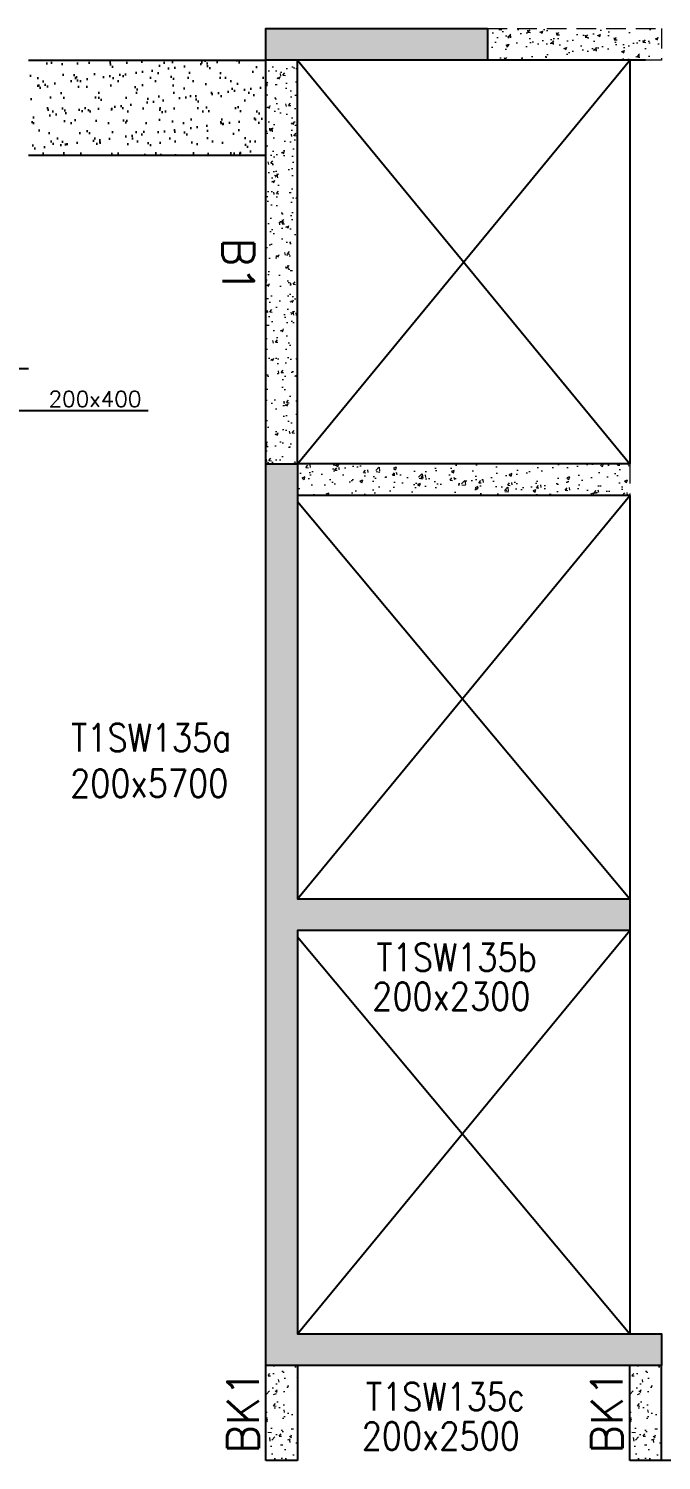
# Model space of a CAD drawing. Header units: millimetres. Extents: x 1078357 to 2594950, y -4969473 to -4636555.
# Drawn here: x 1533999 to 1538000, y -4672058 to -4663008 of the extents above; entities that cross this region are included whole.
import ezdxf

# ---------------------------------------------------------------- set-up
doc = ezdxf.new("R2010")
doc.units = ezdxf.units.MM
doc.header["$PDMODE"] = 35
for name, pattern in [('CONTINOUS', [0]), ('HIDDEN', [0.375, 0.25, -0.125]), ('New Retail block$0$CONTINOUS', [0])]:
    doc.linetypes.add(name, pattern=pattern)
doc.layers.get('0').update_dxf_attribs({"lineweight": 0})
doc.layers.get('Defpoints').update_dxf_attribs({"lineweight": 0})
for name, color, linetype, lineweight in [('A-_ANOTDIMA_D-', 6, 'Continuous', 13), ('COL. NO.', 30, 'Continuous', 25), ('COL. SIZE', 7, 'Continuous', 25), ('DIM', 9, 'Continuous', 25), ('HATCH', 8, 'Continuous', 30), ('S-NON STR RCC WALL', 8, 'Continuous', 0)]:
    doc.layers.add(name, color=color, linetype=linetype, lineweight=lineweight)
for name, color, linetype in [('B-200x650', 241, 'HIDDEN'), ('S-COLUMN_SHEAR WALL', 1, 'Continuous'), ('S-CUT OUT', 3, 'Continuous'), ('S-PROJECTION', 54, 'New Retail block$0$CONTINOUS')]:
    doc.layers.add(name, color=color, linetype=linetype)
doc.styles.add('Roman', font='romans')
doc.styles.add('ROMANS', font='romans.shx', dxfattribs={"width": 0.85})
doc.dimstyles.new('HARESH', dxfattribs={"dimtxt": 150, "dimasz": 75, "dimexe": 0, "dimexo": 0, "dimgap": 25, "dimtad": 1, "dimdec": 0, "dimdsep": 46, "dimtxsty": 'Roman', "dimblk": 'OBLIQUE', "dimcen": 225, "dimdle": 25, "dimclrd": 2, "dimclre": 2, "dimclrt": 7, "dimadec": 8, "dimazin": 1, "dimtfac": 1, "dimtdec": 0, "dimtmove": 0, "dimatfit": 0, "dimfxl": 1, "dimlwd": -1, "dimlwe": -1, "dimarcsym": 0})

# ---------------------------------------------------------------- blocks, each defined once
blk = doc.blocks.new('_Oblique')
at = {"color": 0, "linetype": 'ByBlock', "lineweight": -2}
blk.add_line((-0.5, -0.5), (0.5, 0.5), dxfattribs=at)
blk = doc.blocks.new('*D1358')
at = {"layer": 'Defpoints', "color": 0, "ltscale": 700, "transparency": 16777216}
for p in [(1533349.6, -4665157.9, 0), (1533799.6, -4665157.9, 0), (1533799.6, -4665423.9)]:
    blk.add_point(p, dxfattribs=at)
at = {"layer": 'DIM', "color": 2, "ltscale": 700, "transparency": 16777216}
for p, q in [((1533349.6, -4665157.9), (1533349.6, -4665423.9)), ((1533799.6, -4665157.9), (1533799.6, -4665423.9)), ((1533349.6, -4665423.9), (1533274.6, -4665423.9)), ((1533349.6, -4665423.9), (1533799.6, -4665423.9)), ((1533349.6, -4665423.9), (1533799.6, -4665423.9)), ((1533799.6, -4665423.9), (1533874.6, -4665423.9)), ((1534755.8, -4665423.9), (1533799.6, -4665423.9))]:
    blk.add_line(p, q, dxfattribs=at)
at = {"layer": 'DIM', "color": 2, "ltscale": 700, "transparency": 16777216, "xscale": 75, "yscale": 75, "zscale": 75}
blk.add_blockref('_Oblique', (1533349.6, -4665423.9), dxfattribs=at)
at = {"layer": 'DIM', "color": 2, "ltscale": 700, "transparency": 16777216, "xscale": 75, "yscale": 75, "zscale": 75, "rotation": 180}
blk.add_blockref('_Oblique', (1533799.6, -4665423.9), dxfattribs=at)
at = {"layer": 'DIM', "color": 7, "ltscale": 700, "transparency": 16777216, "insert": (1534418.9, -4665348.9), "char_height": 150, "attachment_point": 5, "style": 'Roman'}
blk.add_mtext('{\\H0.666667x;200x400}', dxfattribs=at)
blk = doc.blocks.new('G$CD63B60BD')
at = {"layer": 'COL. NO.', "linetype": 'Continuous', "style": 'ROMANS', "width": 0.85}
for s, p in [('T1SW135a', (64768.1, 2381.4, -640.8)), ('T1SW135b', (66698.7, 993, -320.4)), ('T1SW135c', (66632.1, -1785.4, -320.4))]:
    blk.add_text(s, height=175, dxfattribs=at).set_placement(p)
at = {"layer": 'COL. SIZE', "linetype": 'Continuous', "style": 'ROMANS', "width": 0.85}
for s, p in [('200x5700', (64761.9, 2092.6, -640.8)), ('200x2300', (66671.9, 745.2, -320.4)), ('200x2500', (66605.4, -2033.2, -320.4))]:
    blk.add_text(s, height=175, dxfattribs=at).set_placement(p)

msp = doc.modelspace()

# ---------------------------------------------------------------- hatches: boundary and pattern name
at = {"layer": 'HATCH'}
h = msp.add_hatch(dxfattribs=at)
h.set_pattern_fill('AR-SAND', color=8, scale=3, angle=179.97015)
h.set_pattern_definition([(37.4701541, (-2508183.65, 14019481.48), (-4.72361136, 146.8264517), [0, -115.824, 0, -129.54, 0, -123.825]), (7.4701541, (-2508183.65, 14019481.48), (134.9689868, 214.9772528), [0, -62.484, 0, -104.394, 0, -40.005]), (327.4701541, (-2508277.38, 14019481.53), (237.2979035, 0.3075449), [0, -38.1, 0, -137.16, 0, -179.07]), (317.4701541, (-2508277.38, 14019481.53), (229.1017424, 66.759465), [0, -19.05, 0, -89.916, 0, -102.87])])
h.paths.add_polyline_path([(1535499.6, -4663207.8), (1533999.6, -4663207.8), (1533999.6, -4663807.9), (1535499.6, -4663807.9)])
at = {"layer": 'S-COLUMN_SHEAR WALL', "lineweight": 25}
h = msp.add_hatch(color=1, dxfattribs=at)
h.dxf.hatch_style = 1
h.paths.add_polyline_path([(1536899.4, -4663007.9), (1536899.4, -4663207.9), (1535499.4, -4663207.9), (1535499.4, -4663007.9)])
h = msp.add_hatch(color=1, dxfattribs=at)
h.dxf.hatch_style = 1
h.paths.add_polyline_path([(1537799.4, -4668507.9), (1537799.4, -4668707.9), (1535699.4, -4668707.9), (1535699.4, -4671257.9), (1537999.4, -4671257.9), (1537999.4, -4671457.9), (1535499.4, -4671457.9), (1535499.4, -4665757.9), (1535699.4, -4665757.9), (1535699.4, -4668507.9)])
at = {"layer": 'S-NON STR RCC WALL', "linetype": 'HIDDEN', "ltscale": 500}
h = msp.add_hatch(dxfattribs=at)
h.set_pattern_fill('AR-CONC', color=256, angle=180)
h.set_pattern_definition([(50, (406026.74, 18159.56), (182.184669, -15.9390855), [19.05, -209.55]), (355, (406026.74, 18159.56), (-35.2434214, 191.056845), [15.24, -167.640584]), (100.4514447, (406041.92, 18158.23), (146.941247, 175.117752), [16.190009, -178.0902446]), (46.1842, (406026.74, 18210.36), (271.079041, -42.042328), [28.575, -314.325]), (96.6355576, (406049.33, 18206.86), (237.404134, 247.426125), [24.285023, -267.135608]), (351.184151, (406026.74, 18210.36), (237.404134, 247.426125), [22.859967, -251.459732]), (21, (406052.14, 18197.66), (151.6143913, -102.265198), [19.05, -209.55]), (326, (406052.14, 18197.66), (61.802028, 184.187966), [15.24, -167.64]), (71.451445, (406064.78, 18189.14), (213.416419, 81.922769), [16.190009, -178.0899376]), (37.5, (406026.74, 18159.56), (3.08860325, 84.5550389), [0, -165.608, 0, -170.18, 0, -168.275]), (7.5, (406026.74, 18159.56), (66.8196625, 100.1805748), [0, -97.028, 0, -161.798, 0, -64.135]), (327.5, (405970.1, 18159.56), (135.5905952, -5.728744), [0, -63.5, 0, -198.12, 0, -262.89]), (317.5, (405944.7, 18159.56), (148.1291814, 25.426491), [0, -82.55, 0, -131.572, 0, -186.69])])
h.paths.add_polyline_path([(1536899.6, -4663007.9), (1537999.6, -4663007.9), (1537999.6, -4663207.9), (1536899.6, -4663207.9)])
h = msp.add_hatch(dxfattribs=at)
h.set_pattern_fill('AR-CONC', color=256, angle=180)
h.set_pattern_definition([(50, (-691197.97, 4702178.75), (182.184669, -15.9390855), [19.05, -209.55]), (355, (-691197.97, 4702178.75), (-35.2434214, 191.0568452), [15.24, -167.640584]), (100.4514447, (-691182.8, 4702177.42), (146.941247, 175.117752), [16.1900088, -178.0902446]), (46.1842, (-691197.97, 4702229.55), (271.079041, -42.042328), [28.575, -314.325]), (96.6355576, (-691175.38, 4702226.04), (237.404134, 247.4261246), [24.285023, -267.135608]), (351.1841512, (-691197.97, 4702229.55), (237.404134, 247.4261246), [22.859967, -251.459732]), (21, (-691172.57, 4702216.85), (151.6143913, -102.2651982), [19.05, -209.55]), (326, (-691172.57, 4702216.85), (61.8020283, 184.187966), [15.24, -167.64]), (71.451445, (-691159.94, 4702208.32), (213.4164193, 81.922769), [16.1900088, -178.0899376]), (37.5, (-691197.974, 4702178.746), (3.08860325, 84.55503887), [0, -165.608, 0, -170.18, 0, -168.275]), (7.5, (-691197.97, 4702178.75), (66.8196625, 100.1805748), [0, -97.028, 0, -161.798, 0, -64.135]), (327.5, (-691254.616, 4702178.746), (135.59059517, -5.728744), [0, -63.5, 0, -198.12, 0, -262.89]), (317.5, (-691280.02, 4702178.75), (148.1291814, 25.426491), [0, -82.55, 0, -131.572, 0, -186.69])])
h.paths.add_polyline_path([(1535499.6, -4663207.8), (1535699.6, -4663207.8), (1535699.6, -4665757.9), (1535499.6, -4665757.9)])
h = msp.add_hatch(dxfattribs=at)
h.set_pattern_fill('AR-CONC', color=256, angle=180)
h.set_pattern_definition([(50, (2596976.19, -9349878.82), (182.184669, -15.9390855), [19.05, -209.55]), (355, (2596976.19, -9349878.82), (-35.2434214, 191.056845), [15.24, -167.640584]), (100.4514447, (2596991.37, -9349880.14), (146.941247, 175.117752), [16.190009, -178.0902446]), (46.1842, (2596976.2, -9349828.02), (271.079041, -42.042328), [28.575, -314.325]), (96.6355576, (2596998.78, -9349831.52), (237.404134, 247.426125), [24.285023, -267.135608]), (351.184151, (2596976.2, -9349828.02), (237.404134, 247.426125), [22.859967, -251.459732]), (21, (2597001.59, -9349840.72), (151.6143913, -102.265198), [19.05, -209.55]), (326, (2597001.59, -9349840.72), (61.802028, 184.187966), [15.24, -167.64]), (71.451445, (2597014.22, -9349849.24), (213.416419, 81.922769), [16.190009, -178.0899376]), (37.5, (2596976.19, -9349878.815), (3.08860325, 84.5550389), [0, -165.608, 0, -170.18, 0, -168.275]), (7.5, (2596976.19, -9349878.815), (66.8196625, 100.1805748), [0, -97.028, 0, -161.798, 0, -64.135]), (327.5, (2596919.55, -9349878.815), (135.5905952, -5.728744), [0, -63.5, 0, -198.12, 0, -262.89]), (317.5, (2596894.15, -9349878.82), (148.1291814, 25.426491), [0, -82.55, 0, -131.572, 0, -186.69])])
h.paths.add_polyline_path([(1535699.6, -4665757.9), (1537799.6, -4665757.9), (1537799.6, -4665957.9), (1535699.6, -4665957.9)])
at = {"layer": 'S-NON STR RCC WALL'}
h = msp.add_hatch(dxfattribs=at)
h.set_pattern_fill('AR-CONC', color=256, angle=180)
h.set_pattern_definition([(50, (-8094672.89, 37567649.42), (182.184669, -15.93908554), [19.05, -209.55]), (355, (-8094672.89, 37567649.42), (-35.2434214, 191.0568452), [15.24, -167.6405842]), (100.4514447, (-8094657.7, 37567648.1), (146.9412471, 175.1177519), [16.1900088, -178.0902446]), (46.1842, (-8094672.9, 37567700.22), (271.0790409, -42.0423279), [28.575, -314.325]), (96.6355576, (-8094650.3, 37567696.72), (237.404134, 247.4261246), [24.2850231, -267.1356082]), (351.1841512, (-8094672.9, 37567700.22), (237.404134, 247.4261246), [22.859967, -251.459732]), (21, (-8094647.49, 37567687.52), (151.61439127, -102.2651982), [19.05, -209.55]), (326, (-8094647.49, 37567687.52), (61.80202835, 184.1879661), [15.24, -167.64]), (71.451445, (-8094634.86, 37567679), (213.4164193, 81.9227689), [16.1900088, -178.0899376]), (37.5, (-8094672.89, 37567649.424), (3.08860325, 84.55503887), [0, -165.608, 0, -170.18, 0, -168.275]), (7.5, (-8094672.89, 37567649.42), (66.81966251, 100.18057482), [0, -97.028, 0, -161.798, 0, -64.135]), (327.5, (-8094729.53, 37567649.424), (135.59059517, -5.72874399), [0, -63.5, 0, -198.12, 0, -262.89]), (317.5, (-8094754.93, 37567649.42), (148.1291814, 25.42649103), [0, -82.55, 0, -131.572, 0, -186.69])])
h.paths.add_polyline_path([(1535699.3, -4671457.9), (1535499.4, -4671457.9), (1535499.4, -4672057.9), (1535699.3, -4672057.9), (1535699.4, -4672057.9), (1535699.4, -4671458)], is_closed=False)
h = msp.add_hatch(dxfattribs=at)
h.set_pattern_fill('AR-CONC', color=256, angle=180)
h.set_pattern_definition([(50, (-8092372.89, 37567649.42), (182.184669, -15.93908554), [19.05, -209.55]), (355, (-8092372.89, 37567649.42), (-35.2434214, 191.0568452), [15.24, -167.6405842]), (100.4514447, (-8092357.7, 37567648.1), (146.9412471, 175.1177519), [16.1900088, -178.0902446]), (46.1842, (-8092372.9, 37567700.22), (271.0790409, -42.0423279), [28.575, -314.325]), (96.6355576, (-8092350.3, 37567696.72), (237.404134, 247.4261246), [24.2850231, -267.1356082]), (351.1841512, (-8092372.9, 37567700.22), (237.404134, 247.4261246), [22.859967, -251.459732]), (21, (-8092347.49, 37567687.52), (151.61439127, -102.2651982), [19.05, -209.55]), (326, (-8092347.49, 37567687.52), (61.80202835, 184.1879661), [15.24, -167.64]), (71.451445, (-8092334.86, 37567679), (213.4164193, 81.9227689), [16.1900088, -178.0899376]), (37.5, (-8092372.89, 37567649.424), (3.08860325, 84.55503887), [0, -165.608, 0, -170.18, 0, -168.275]), (7.5, (-8092372.89, 37567649.42), (66.81966251, 100.18057482), [0, -97.028, 0, -161.798, 0, -64.135]), (327.5, (-8092429.53, 37567649.424), (135.59059517, -5.72874399), [0, -63.5, 0, -198.12, 0, -262.89]), (317.5, (-8092454.93, 37567649.42), (148.1291814, 25.42649103), [0, -82.55, 0, -131.572, 0, -186.69])])
h.paths.add_polyline_path([(1537999.3, -4671457.9), (1537799.4, -4671457.9), (1537799.4, -4672057.9), (1537999.3, -4672057.9), (1537999.4, -4672057.9), (1537999.4, -4671458)], is_closed=False)

# ---------------------------------------------------------------- linework, layer by layer
at = {"layer": 'B-200x650', "linetype": 'CONTINOUS', "ltscale": 700}
for p, q in [((1533999.6, -4663207.8, 0), (1535499.6, -4663207.8, 0)), ((1535499.6, -4665757.9, 0), (1535499.6, -4663207.9, 0)), ((1535699.6, -4665757.9, 0), (1535699.6, -4663207.9, 0)), ((1537799.6, -4663207.9, 0), (1536899.6, -4663207.9, 0)), ((1537899.6, -4663207.9, 0), (1537099.6, -4663207.9, 0)), ((1537799.6, -4663207.9, 0), (1537799.6, -4665757.9, 0)), ((1537799.6, -4665757.9, 0), (1535699.6, -4665757.9, 0)), ((1537799.6, -4665957.9, 0), (1535699.6, -4665957.9, 0)), ((1537799.6, -4665957.9, 0), (1537799.6, -4668507.9, 0)), ((1537799.6, -4668707.9, 0), (1537799.6, -4671257.9, 0)), ((1535499.3, -4672057.9, 0), (1535499.3, -4671457.9, 0)), ((1535699.3, -4671457.9, 0), (1535699.3, -4672057.9, 0)), ((1537799.3, -4672057.9, 0), (1537799.3, -4671457.9, 0)), ((1537999.3, -4671457.9, 0), (1537999.3, -4672057.9, 0)), ((1535699.3, -4672057.9, 0), (1535499.3, -4672057.9, 0)), ((1537999.3, -4672057.9, 0), (1537799.3, -4672057.9, 0))]:
    msp.add_line(p, q, dxfattribs=at)
at = {"layer": 'B-200x650', "linetype": 'Continuous', "ltscale": 700}
msp.add_line((1533999.6, -4665157.8, 0), (1532674.6, -4665157.8, 0), dxfattribs=at)
at = {"layer": 'S-COLUMN_SHEAR WALL', "color": 1, "lineweight": 25, "elevation": 0}
for points in [[(1536899.4, -4663007.9), (1536899.4, -4663207.9), (1535499.4, -4663207.9), (1535499.4, -4663007.9)], [(1537799.4, -4668507.9), (1537799.4, -4668707.9), (1535699.4, -4668707.9), (1535699.4, -4671257.9), (1537999.4, -4671257.9), (1537999.4, -4671457.9), (1535499.4, -4671457.9), (1535499.4, -4665757.9), (1535699.4, -4665757.9), (1535699.4, -4668507.9)]]:
    msp.add_lwpolyline(points, close=True, dxfattribs=at)
at = {"layer": 'S-CUT OUT', "elevation": 0}
for points in [[(1535699.6, -4665757.9), (1537799.6, -4663207.9)], [(1535699.6, -4663207.9), (1537799.6, -4665757.9)], [(1535699.6, -4668507.9), (1537799.6, -4665957.9)], [(1535699.6, -4665997.8), (1537799.6, -4668507.9)], [(1535699.6, -4671257.9), (1537799.6, -4668707.9)], [(1535699.6, -4668747.8), (1537799.6, -4671257.9)]]:
    msp.add_lwpolyline(points, dxfattribs=at)
at = {"layer": 'S-NON STR RCC WALL', "linetype": 'HIDDEN', "ltscale": 500, "elevation": 0}
for points in [[(1536899.6, -4663007.9), (1537999.6, -4663007.9), (1537999.6, -4663207.9), (1536899.6, -4663207.9)], [(1535499.6, -4663207.8), (1535699.6, -4663207.8), (1535699.6, -4665757.9), (1535499.6, -4665757.9)], [(1535699.6, -4665757.9), (1537799.6, -4665757.9), (1537799.6, -4665957.9), (1535699.6, -4665957.9)]]:
    msp.add_lwpolyline(points, close=True, dxfattribs=at)
at = {"layer": 'S-PROJECTION'}
for p, q in [((1533999.6, -4663807.9, 0), (1535499.6, -4663807.9, 0)), ((1533999.6, -4663807.9, 0), (1535499.6, -4663807.9, 0)), ((1537999.6, -4672057.9, 0), (1537999.6, -4671857.9, 0)), ((1540399.6, -4672057.9, 0), (1537999.6, -4672057.9, 0))]:
    msp.add_line(p, q, dxfattribs=at)

# ---------------------------------------------------------------- block references
at = {"layer": 'A-_ANOTDIMA_D-', "color": 2, "ltscale": 700}
msp.add_blockref('G$CD63B60BD', (1469499.4, -4669957.9, 0), dxfattribs=at)

# ---------------------------------------------------------------- texts
at = {"layer": 'B-200x650', "linetype": 'HIDDEN', "ltscale": 500, "style": 'ROMANS'}
msp.add_text('B1', height=200, rotation=269.99906, dxfattribs=at).set_placement((1535225.2, -4664329.1, -2.7))
at = {"layer": 'B-200x650', "linetype": 'CONTINOUS', "ltscale": 700, "style": 'ROMANS'}
for p in [(1535454.8, -4672015.1, 50), (1537754.8, -4672015.1, 50)]:
    msp.add_text('BK1', height=200, rotation=90, dxfattribs=at).set_placement(p)

# ---------------------------------------------------------------- dimensions: what is measured, and where the dimension line sits
at = {"layer": 'DIM', "ltscale": 700}
dim = msp.add_linear_dim(base=(1533799.6, -4665423.9, 0), p1=(1533349.6, -4665157.9, 0), p2=(1533799.6, -4665157.9, 0), angle=180, text='{\\H0.666667x;200x400}', dimstyle='HARESH', override={"dimtxsty": 'Roman', "dimtmove": 1}, dxfattribs=at)
dim.commit()
dim.dimension.update_dxf_attribs({"geometry": '*D1358', "text_midpoint": (1534418.9, -4665402.2, 0), "dimtype": 160})

doc.saveas('drawing.dxf')
